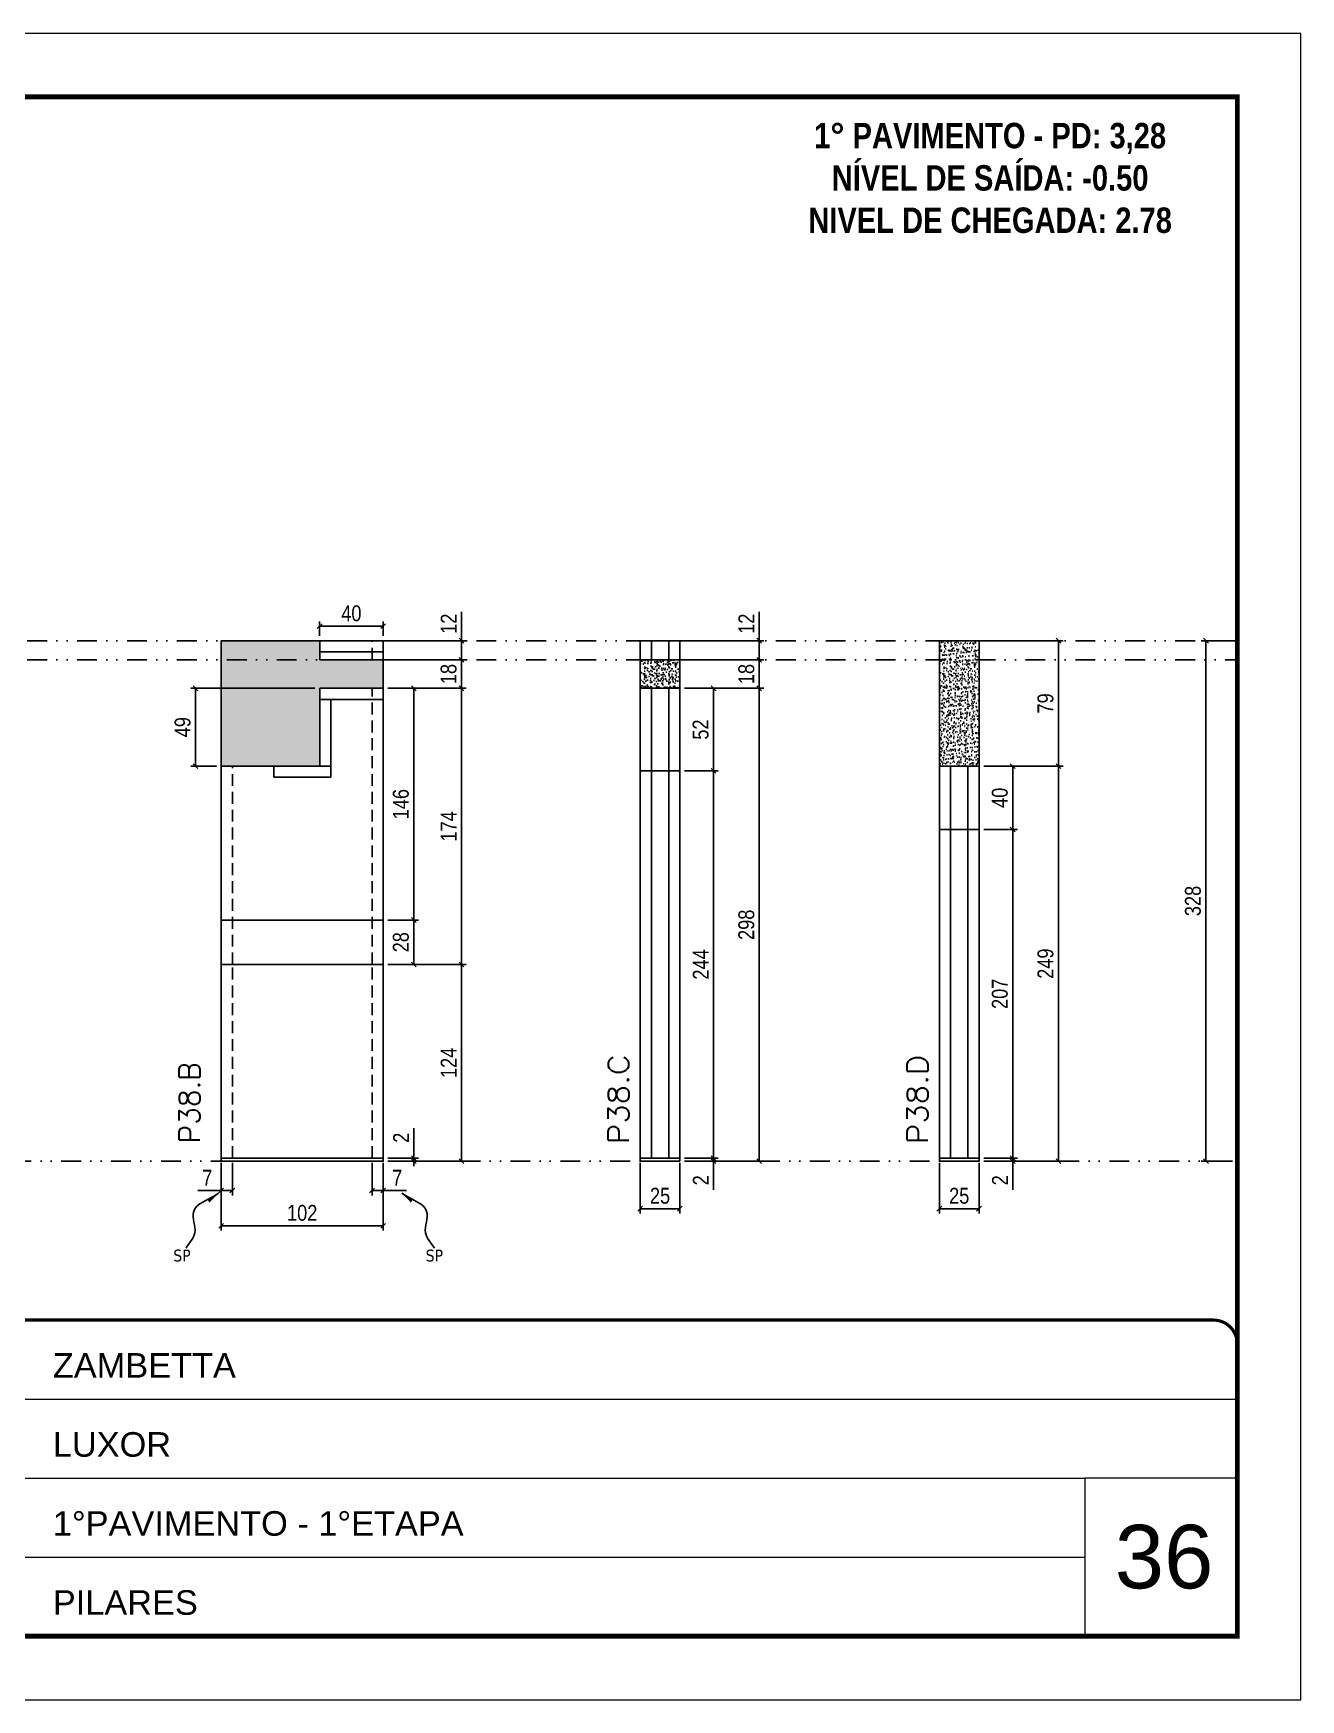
# Model space of a CAD drawing. Extents: x 14400 to 24104, y -21631 to 6985.
# Drawn here: x 19855 to 20653, y -3254 to -2204 of the extents above; entities that cross this region are included whole.
import ezdxf

# ---------------------------------------------------------------- set-up
doc = ezdxf.new("R2010")
doc.units = 0
for name, pattern in [('CONTINUO', [0]), ('DASHED', [0.75, 0.5, -0.25]), ('DIVIDE2', [0.625, 0.25, -0.125, 0, -0.125, 0, -0.125]), ('HIDDEN', [0.375, 0.25, -0.125])]:
    doc.linetypes.add(name, pattern=pattern)
for name, color, linetype, lineweight in [('CARIMBO', 255, 'Continuous', 9), ('Folhas', 255, 'Continuous', 9), ('SARRAFO DE PRESSAO', 251, 'DASHED', 9), ('Texto Seção', 7, 'Continuous', 15)]:
    doc.layers.add(name, color=color, linetype=linetype, lineweight=lineweight)
for name, color, linetype in [('COTA', 241, 'Continuous'), ('NOMENCLATURA', 7, 'Continuous'), ('Nível', 160, 'Continuous'), ('Painéis', 200, 'Continuous'), ('SARR_2.2x7', 40, 'Continuous'), ('texto', 7, 'Continuous')]:
    doc.layers.add(name, color=color, linetype=linetype)
doc.styles.add('ARIAL', font='arial.ttf')
doc.styles.add('COTA TECNICA', font='techl___.ttf', dxfattribs={"height": 10})
doc.styles.add('COTA TECNICA-50', font='techl___.ttf', dxfattribs={"height": 10})
doc.styles.add('REGUA-120', font='ROMANS.shx', dxfattribs={"height": 15})
doc.styles.add('ROMANC', font='techb___.ttf', dxfattribs={"height": 2.5})
doc.styles.get("Standard").update_dxf_attribs({"font": 'arial.ttf'})
doc.dimstyles.new('COTA PAINEL-50', dxfattribs={"dimtxt": 10, "dimasz": 3, "dimexe": 3, "dimexo": 3, "dimgap": 3, "dimtad": 1, "dimdec": 1, "dimzin": 12, "dimdsep": 46, "dimtxsty": 'COTA TECNICA-50', "dimblk1": 'OBLIQUE', "dimblk2": 'OBLIQUE', "dimsah": 1, "dimcen": 0.9, "dimclrd": 4, "dimclre": 4, "dimclrt": 240, "dimadec": 1, "dimazin": 3, "dimtfac": 1, "dimtdec": 1, "dimtmove": 0, "dimatfit": 3, "dimfxl": 1, "dimtolj": 1, "dimtzin": 12, "dimarcsym": 0})
doc.dimstyles.new('PAINEL', dxfattribs={"dimtxt": 10, "dimasz": 3, "dimexe": 3, "dimexo": 3, "dimgap": 3, "dimtad": 1, "dimdec": 1, "dimzin": 12, "dimdsep": 46, "dimtxsty": 'COTA TECNICA', "dimblk1": 'OBLIQUE', "dimblk2": 'OBLIQUE', "dimsah": 1, "dimcen": 0.9, "dimclrd": 4, "dimclre": 4, "dimclrt": 240, "dimadec": 1, "dimazin": 3, "dimtfac": 1, "dimtdec": 1, "dimtmove": 0, "dimatfit": 3, "dimfxl": 1, "dimtolj": 1, "dimtzin": 12, "dimarcsym": 0})
doc.dimstyles.get("Standard").update_dxf_attribs({"dimtxt": 0.18, "dimasz": 0.18, "dimexe": 0.18, "dimexo": 0.0625, "dimgap": 0.09, "dimtad": 0, "dimtih": 1, "dimtoh": 1, "dimdec": 4, "dimzin": 0, "dimdsep": 46, "dimtxsty": 'Standard', "dimcen": 0.09, "dimadec": 0, "dimazin": 0, "dimtfac": 1, "dimtdec": 4, "dimtofl": 0, "dimtmove": 0, "dimatfit": 3, "dimfxl": 1, "dimtolj": 1, "dimtzin": 0, "dimarcsym": 0})

# ---------------------------------------------------------------- blocks, each defined once
blk = doc.blocks.new('9999999999')
at = {"color": 30, "linetype": 'CONTINUO'}
for p, q in [((98564.6, 34379.6), (99584, 34379.6)), ((98564.6, 34329.8), (99488, 34329.8)), ((99584, 34329.8), (99488, 34329.8)), ((99488, 34329.8), (99488, 34230.2)), ((98564.6, 34280), (99488, 34280))]:
    blk.add_line(p, q, dxfattribs=at)
at = {"color": 30, "linetype": 'CONTINUO', "const_width": 2}
blk.add_lwpolyline([(99584, 34230.2), (99584, 34414.4, 0.414214), (99569, 34429.4), (98229, 34429.4, 0.414214), (98214, 34414.4), (98214, 34245.2, 0.414214), (98229, 34230.2), (99584, 34230.2)], format="xyb", dxfattribs=at)
at = {"layer": 'Folhas'}
blk.add_lwpolyline([(98139, 34190.2), (99624, 34190.2), (99624, 35240.2), (98139, 35240.2)], close=True, dxfattribs=at)
at = {"layer": 'Folhas', "color": 30, "const_width": 3}
blk.add_lwpolyline([(98214, 34230.2), (99584, 34230.2), (99584, 35200.2), (98214, 35200.2)], close=True, dxfattribs=at)
at = {"color": 7, "linetype": 'Continuous', "ltscale": 5, "style": 'ARIAL'}
for s, height, p in [('ZAMBETTA', 15.48, (98837.7, 34393.1)), ('LUXOR', 15.48, (98837.7, 34343.3)), ('1°PAVIMENTO - 1°ETAPA', 15.483, (98837.7, 34293.5)), ('PILARES', 15.48, (98837.7, 34243.7))]:
    blk.add_text(s, height=height, dxfattribs=at).set_placement(p)
blk = doc.blocks.new('_Oblique')
at = {"color": 0, "linetype": 'ByBlock', "lineweight": -2}
blk.add_line((-0.5, -0.5), (0.5, 0.5), dxfattribs=at)
blk = doc.blocks.new('*D1913')
at = {"layer": 'COTA', "color": 4, "lineweight": -2, "transparency": 16777216}
for p, q in [((19973.3, -2915.6), (19973.3, -2958.3)), ((20075.3, -2915.6), (20075.3, -2958.3)), ((20075.3, -2955.3), (19973.3, -2955.3))]:
    blk.add_line(p, q, dxfattribs=at)
at = {"layer": 'Defpoints', "color": 0, "transparency": 16777216}
for p in [(19973.3, -2912.6), (20075.3, -2912.6), (19973.3, -2955.3)]:
    blk.add_point(p, dxfattribs=at)
at = {"layer": 'COTA', "color": 4, "lineweight": -2, "transparency": 16777216, "xscale": 3, "yscale": 3, "zscale": 3, "rotation": 180}
blk.add_blockref('_Oblique', (19973.3, -2955.3), dxfattribs=at)
at = {"layer": 'COTA', "color": 4, "lineweight": -2, "transparency": 16777216, "xscale": 3, "yscale": 3, "zscale": 3}
blk.add_blockref('_Oblique', (20075.3, -2955.3), dxfattribs=at)
at = {"layer": 'COTA', "color": 240, "transparency": 16777216, "insert": (20024.3, -2947.2), "char_height": 10, "attachment_point": 5, "style": 'COTA TECNICA'}
blk.add_mtext('\\A1;102', dxfattribs=at)
blk = doc.blocks.new('*D1914')
at = {"layer": 'COTA', "color": 4, "lineweight": -2, "transparency": 16777216}
for p, q in [((20068.3, -2915.6), (20068.3, -2936.1)), ((20075.3, -2917.6), (20075.3, -2936.1)), ((20068.3, -2933.1), (20075.3, -2933.1)), ((20075.3, -2933.1), (20090.1, -2933.1))]:
    blk.add_line(p, q, dxfattribs=at)
at = {"layer": 'Defpoints', "color": 0, "transparency": 16777216}
for p in [(20068.3, -2912.6), (20075.3, -2914.6), (20075.3, -2933.1)]:
    blk.add_point(p, dxfattribs=at)
at = {"layer": 'COTA', "color": 4, "lineweight": -2, "transparency": 16777216, "xscale": 3, "yscale": 3, "zscale": 3, "rotation": 180}
blk.add_blockref('_Oblique', (20068.3, -2933.1), dxfattribs=at)
at = {"layer": 'COTA', "color": 4, "lineweight": -2, "transparency": 16777216, "xscale": 3, "yscale": 3, "zscale": 3}
blk.add_blockref('_Oblique', (20075.3, -2933.1), dxfattribs=at)
at = {"layer": 'COTA', "color": 240, "transparency": 16777216, "insert": (20084.2, -2925), "char_height": 10, "attachment_point": 5, "style": 'COTA TECNICA-50'}
blk.add_mtext('\\A1;7', dxfattribs=at)
blk = doc.blocks.new('*D1915')
at = {"layer": 'COTA', "color": 4, "lineweight": -2, "transparency": 16777216}
for p, q in [((19973.3, -2917.6), (19973.3, -2936.1)), ((19980.3, -2915.6), (19980.3, -2936.1)), ((19973.3, -2933.1), (19958.6, -2933.1)), ((19980.3, -2933.1), (19973.3, -2933.1))]:
    blk.add_line(p, q, dxfattribs=at)
at = {"layer": 'Defpoints', "color": 0, "transparency": 16777216}
for p in [(19973.3, -2914.6), (19980.3, -2912.6), (19973.3, -2933.1)]:
    blk.add_point(p, dxfattribs=at)
at = {"layer": 'COTA', "color": 4, "lineweight": -2, "transparency": 16777216, "xscale": 3, "yscale": 3, "zscale": 3, "rotation": 180}
blk.add_blockref('_Oblique', (19973.3, -2933.1), dxfattribs=at)
at = {"layer": 'COTA', "color": 4, "lineweight": -2, "transparency": 16777216, "xscale": 3, "yscale": 3, "zscale": 3}
blk.add_blockref('_Oblique', (19980.3, -2933.1), dxfattribs=at)
at = {"layer": 'COTA', "color": 240, "transparency": 16777216, "insert": (19964.5, -2925), "char_height": 10, "attachment_point": 5, "style": 'COTA TECNICA-50'}
blk.add_mtext('\\A1;7', dxfattribs=at)
blk = doc.blocks.new('*D1921')
at = {"layer": 'COTA', "color": 4, "linetype": 'ByBlock', "lineweight": -2, "transparency": 16777216}
for p, q in [((20078.3, -2790.6), (20127.7, -2790.6)), ((20124.7, -2914.6), (20124.7, -2790.6)), ((20078.3, -2914.6), (20127.7, -2914.6))]:
    blk.add_line(p, q, dxfattribs=at)
at = {"layer": 'Defpoints', "color": 0, "linetype": 'ByBlock', "transparency": 16777216}
for p in [(20075.3, -2790.6), (20124.7, -2790.6), (20075.3, -2914.6)]:
    blk.add_point(p, dxfattribs=at)
at = {"layer": 'COTA', "color": 4, "linetype": 'ByBlock', "lineweight": -2, "transparency": 16777216, "xscale": 3, "yscale": 3, "zscale": 3}
for p, rotation in [((20124.7, -2790.6), 90), ((20124.7, -2914.6), 270)]:
    blk.add_blockref('_Oblique', p, dxfattribs=dict(at, rotation=rotation))
at = {"layer": 'COTA', "color": 240, "linetype": 'ByBlock', "transparency": 16777216, "insert": (20116.6, -2852.6), "char_height": 10, "attachment_point": 5, "rotation": 90, "style": 'COTA TECNICA'}
blk.add_mtext('\\A1;124', dxfattribs=at)
blk = doc.blocks.new('*D1916')
at = {"layer": 'COTA', "color": 4, "lineweight": -2, "transparency": 16777216}
for p, q in [((20094.6, -2912.6), (20094.6, -2893.8)), ((20078.3, -2912.6), (20097.6, -2912.6)), ((20078.3, -2914.6), (20097.6, -2914.6)), ((20094.6, -2914.6), (20094.6, -2912.6)), ((20094.6, -2914.6), (20094.6, -2917.6))]:
    blk.add_line(p, q, dxfattribs=at)
at = {"layer": 'Defpoints', "color": 0, "transparency": 16777216}
for p in [(20075.3, -2912.6), (20075.3, -2914.6), (20094.6, -2914.6)]:
    blk.add_point(p, dxfattribs=at)
at = {"layer": 'COTA', "color": 4, "lineweight": -2, "transparency": 16777216, "xscale": 3, "yscale": 3, "zscale": 3}
for p, rotation in [((20094.6, -2912.6), 270), ((20094.6, -2914.6), 90)]:
    blk.add_blockref('_Oblique', p, dxfattribs=dict(at, rotation=rotation))
at = {"layer": 'COTA', "color": 240, "transparency": 16777216, "insert": (20086.6, -2899.8), "char_height": 10, "attachment_point": 5, "rotation": 90, "style": 'COTA TECNICA-50'}
blk.add_mtext('\\A1;2', dxfattribs=at)
blk = doc.blocks.new('*D1918')
at = {"layer": 'COTA', "color": 4, "linetype": 'ByBlock', "lineweight": -2, "transparency": 16777216}
for p, q in [((20078.3, -2790.6), (20127.7, -2790.6)), ((20124.7, -2914.6), (20124.7, -2790.6)), ((20078.3, -2914.6), (20127.7, -2914.6))]:
    blk.add_line(p, q, dxfattribs=at)
at = {"layer": 'Defpoints', "color": 0, "linetype": 'ByBlock', "transparency": 16777216}
for p in [(20075.3, -2790.6), (20124.7, -2790.6), (20075.3, -2914.6)]:
    blk.add_point(p, dxfattribs=at)
at = {"layer": 'COTA', "color": 4, "linetype": 'ByBlock', "lineweight": -2, "transparency": 16777216, "xscale": 3, "yscale": 3, "zscale": 3}
for p, rotation in [((20124.7, -2790.6), 90), ((20124.7, -2914.6), 270)]:
    blk.add_blockref('_Oblique', p, dxfattribs=dict(at, rotation=rotation))
at = {"layer": 'COTA', "color": 240, "linetype": 'ByBlock', "transparency": 16777216, "insert": (20116.6, -2852.6), "char_height": 10, "attachment_point": 5, "rotation": 90, "style": 'COTA TECNICA'}
blk.add_mtext('\\A1;124', dxfattribs=at)
blk = doc.blocks.new('*D1925')
at = {"layer": 'COTA', "color": 4, "lineweight": -2, "transparency": 16777216}
for p, q in [((20035.3, -2583.6), (20035.3, -2574.5)), ((20035.3, -2577.5), (20075.3, -2577.5)), ((20075.3, -2583.6), (20075.3, -2574.5))]:
    blk.add_line(p, q, dxfattribs=at)
at = {"layer": 'Defpoints', "color": 0, "transparency": 16777216}
for p in [(20075.3, -2577.5), (20035.3, -2586.6), (20075.3, -2586.6)]:
    blk.add_point(p, dxfattribs=at)
at = {"layer": 'COTA', "color": 4, "lineweight": -2, "transparency": 16777216, "xscale": 3, "yscale": 3, "zscale": 3, "rotation": 180}
blk.add_blockref('_Oblique', (20035.3, -2577.5), dxfattribs=at)
at = {"layer": 'COTA', "color": 4, "lineweight": -2, "transparency": 16777216, "xscale": 3, "yscale": 3, "zscale": 3}
blk.add_blockref('_Oblique', (20075.3, -2577.5), dxfattribs=at)
at = {"layer": 'COTA', "color": 240, "transparency": 16777216, "insert": (20055.3, -2569.4), "char_height": 10, "attachment_point": 5, "style": 'COTA TECNICA'}
blk.add_mtext('\\A1;40', dxfattribs=at)
blk = doc.blocks.new('*D1924')
at = {"layer": 'COTA', "color": 4, "lineweight": -2, "transparency": 16777216}
for p, q in [((20078.3, -2762.6), (20097.6, -2762.6)), ((20094.6, -2790.6), (20094.6, -2762.6)), ((20078.3, -2790.6), (20097.6, -2790.6))]:
    blk.add_line(p, q, dxfattribs=at)
at = {"layer": 'Defpoints', "color": 0, "transparency": 16777216}
for p in [(20075.3, -2762.6), (20094.6, -2762.6), (20075.3, -2790.6)]:
    blk.add_point(p, dxfattribs=at)
at = {"layer": 'COTA', "color": 4, "lineweight": -2, "transparency": 16777216, "xscale": 3, "yscale": 3, "zscale": 3}
for p, rotation in [((20094.6, -2762.6), 90), ((20094.6, -2790.6), 270)]:
    blk.add_blockref('_Oblique', p, dxfattribs=dict(at, rotation=rotation))
at = {"layer": 'COTA', "color": 240, "transparency": 16777216, "insert": (20086.5, -2776.6), "char_height": 10, "attachment_point": 5, "rotation": 90, "style": 'COTA TECNICA'}
blk.add_mtext('\\A1;28', dxfattribs=at)
blk = doc.blocks.new('*D1926')
at = {"layer": 'COTA', "color": 4, "lineweight": -2, "transparency": 16777216}
for p, q in [((20610.5, -2586.6), (20590.8, -2586.6)), ((20593.8, -2914.6), (20593.8, -2586.6)), ((20610.5, -2914.6), (20590.8, -2914.6))]:
    blk.add_line(p, q, dxfattribs=at)
at = {"layer": 'Defpoints', "color": 0, "transparency": 16777216}
for p in [(20593.8, -2586.6), (20613.5, -2586.6), (20613.5, -2914.6)]:
    blk.add_point(p, dxfattribs=at)
at = {"layer": 'COTA', "color": 4, "lineweight": -2, "transparency": 16777216, "xscale": 3, "yscale": 3, "zscale": 3}
for p, rotation in [((20593.8, -2586.6), 90), ((20593.8, -2914.6), 270)]:
    blk.add_blockref('_Oblique', p, dxfattribs=dict(at, rotation=rotation))
at = {"layer": 'COTA', "color": 240, "transparency": 16777216, "insert": (20585.6, -2750.6), "char_height": 10, "attachment_point": 5, "rotation": 90, "style": 'COTA TECNICA'}
blk.add_mtext('\\A1;328', dxfattribs=at)
blk = doc.blocks.new('*D1933')
at = {"layer": 'COTA', "color": 4, "lineweight": -2, "transparency": 16777216}
for p, q in [((20078.3, -2616.6), (20127.7, -2616.6)), ((20124.7, -2790.6), (20124.7, -2616.6)), ((20078.3, -2790.6), (20127.7, -2790.6))]:
    blk.add_line(p, q, dxfattribs=at)
at = {"layer": 'Defpoints', "color": 0, "transparency": 16777216}
for p in [(20075.3, -2616.6), (20124.7, -2616.6), (20075.3, -2790.6)]:
    blk.add_point(p, dxfattribs=at)
at = {"layer": 'COTA', "color": 4, "lineweight": -2, "transparency": 16777216, "xscale": 3, "yscale": 3, "zscale": 3}
for p, rotation in [((20124.7, -2616.6), 90), ((20124.7, -2790.6), 270)]:
    blk.add_blockref('_Oblique', p, dxfattribs=dict(at, rotation=rotation))
at = {"layer": 'COTA', "color": 240, "transparency": 16777216, "insert": (20116.6, -2703.6), "char_height": 10, "attachment_point": 5, "rotation": 90, "style": 'COTA TECNICA'}
blk.add_mtext('\\A1;174', dxfattribs=at)
blk = doc.blocks.new('*D1934')
at = {"layer": 'COTA', "color": 4, "lineweight": -2, "transparency": 16777216}
for p, q in [((20078.3, -2616.6), (20097.6, -2616.6)), ((20094.6, -2762.6), (20094.6, -2616.6)), ((20078.3, -2762.6), (20097.6, -2762.6))]:
    blk.add_line(p, q, dxfattribs=at)
at = {"layer": 'Defpoints', "color": 0, "transparency": 16777216}
for p in [(20075.3, -2616.6), (20094.6, -2616.6), (20075.3, -2762.6)]:
    blk.add_point(p, dxfattribs=at)
at = {"layer": 'COTA', "color": 4, "lineweight": -2, "transparency": 16777216, "xscale": 3, "yscale": 3, "zscale": 3}
for p, rotation in [((20094.6, -2616.6), 90), ((20094.6, -2762.6), 270)]:
    blk.add_blockref('_Oblique', p, dxfattribs=dict(at, rotation=rotation))
at = {"layer": 'COTA', "color": 240, "transparency": 16777216, "insert": (20086.5, -2689.6), "char_height": 10, "attachment_point": 5, "rotation": 90, "style": 'COTA TECNICA'}
blk.add_mtext('\\A1;146', dxfattribs=at)
blk = doc.blocks.new('*D1935')
at = {"layer": 'COTA', "color": 4, "lineweight": -2, "transparency": 16777216}
for p, q in [((20078.3, -2598.6), (20127.7, -2598.6)), ((20124.7, -2616.6), (20124.7, -2598.6)), ((20078.3, -2616.6), (20127.7, -2616.6))]:
    blk.add_line(p, q, dxfattribs=at)
at = {"layer": 'Defpoints', "color": 0, "transparency": 16777216}
for p in [(20075.3, -2598.6), (20124.7, -2598.6), (20075.3, -2616.6)]:
    blk.add_point(p, dxfattribs=at)
at = {"layer": 'COTA', "color": 4, "lineweight": -2, "transparency": 16777216, "xscale": 3, "yscale": 3, "zscale": 3}
for p, rotation in [((20124.7, -2598.6), 90), ((20124.7, -2616.6), 270)]:
    blk.add_blockref('_Oblique', p, dxfattribs=dict(at, rotation=rotation))
at = {"layer": 'COTA', "color": 240, "transparency": 16777216, "insert": (20116.6, -2607.6), "char_height": 10, "attachment_point": 5, "rotation": 90, "style": 'COTA TECNICA'}
blk.add_mtext('\\A1;18', dxfattribs=at)
blk = doc.blocks.new('*D1936')
at = {"layer": 'COTA', "color": 4, "lineweight": -2, "transparency": 16777216}
for p, q in [((20124.7, -2586.6), (20124.7, -2568.3)), ((20078.3, -2586.6), (20127.7, -2586.6)), ((20124.7, -2598.6), (20124.7, -2586.6)), ((20078.3, -2598.6), (20127.7, -2598.6))]:
    blk.add_line(p, q, dxfattribs=at)
at = {"layer": 'Defpoints', "color": 0, "transparency": 16777216}
for p in [(20075.3, -2586.6), (20124.7, -2586.6), (20075.3, -2598.6)]:
    blk.add_point(p, dxfattribs=at)
at = {"layer": 'COTA', "color": 4, "lineweight": -2, "transparency": 16777216, "xscale": 3, "yscale": 3, "zscale": 3}
for p, rotation in [((20124.7, -2586.6), 90), ((20124.7, -2598.6), 270)]:
    blk.add_blockref('_Oblique', p, dxfattribs=dict(at, rotation=rotation))
at = {"layer": 'COTA', "color": 240, "transparency": 16777216, "insert": (20116.6, -2575.9), "char_height": 10, "attachment_point": 5, "rotation": 90, "style": 'COTA TECNICA'}
blk.add_mtext('\\A1;12', dxfattribs=at)
blk = doc.blocks.new('*D1939')
at = {"layer": 'COTA', "color": 4, "lineweight": -2, "transparency": 16777216}
for p, q in [((20237.3, -2915.6), (20237.3, -2947.5)), ((20262.3, -2915.6), (20262.3, -2947.5)), ((20237.3, -2944.5), (20262.3, -2944.5))]:
    blk.add_line(p, q, dxfattribs=at)
at = {"layer": 'Defpoints', "color": 0, "transparency": 16777216}
for p in [(20237.3, -2912.6), (20262.3, -2912.6), (20262.3, -2944.5)]:
    blk.add_point(p, dxfattribs=at)
at = {"layer": 'COTA', "color": 4, "lineweight": -2, "transparency": 16777216, "xscale": 3, "yscale": 3, "zscale": 3, "rotation": 180}
blk.add_blockref('_Oblique', (20237.3, -2944.5), dxfattribs=at)
at = {"layer": 'COTA', "color": 4, "lineweight": -2, "transparency": 16777216, "xscale": 3, "yscale": 3, "zscale": 3}
blk.add_blockref('_Oblique', (20262.3, -2944.5), dxfattribs=at)
at = {"layer": 'COTA', "color": 240, "transparency": 16777216, "insert": (20249.8, -2936.4), "char_height": 10, "attachment_point": 5, "style": 'COTA TECNICA'}
blk.add_mtext('\\A1;25', dxfattribs=at)
blk = doc.blocks.new('*D1940')
at = {"layer": 'COTA', "color": 4, "lineweight": -2, "transparency": 16777216}
for p, q in [((20265.3, -2912.6), (20286.5, -2912.6)), ((20265.3, -2914.6), (20286.5, -2914.6)), ((20283.5, -2912.6), (20283.5, -2909.6)), ((20283.5, -2912.6), (20283.5, -2914.6)), ((20283.5, -2914.6), (20283.5, -2932.7))]:
    blk.add_line(p, q, dxfattribs=at)
at = {"layer": 'Defpoints', "color": 0, "transparency": 16777216}
for p in [(20262.3, -2912.6), (20262.3, -2914.6), (20283.5, -2912.6)]:
    blk.add_point(p, dxfattribs=at)
at = {"layer": 'COTA', "color": 4, "lineweight": -2, "transparency": 16777216, "xscale": 3, "yscale": 3, "zscale": 3}
for p, rotation in [((20283.5, -2912.6), 270), ((20283.5, -2914.6), 90)]:
    blk.add_blockref('_Oblique', p, dxfattribs=dict(at, rotation=rotation))
at = {"layer": 'COTA', "color": 240, "transparency": 16777216, "insert": (20275.5, -2926.6), "char_height": 10, "attachment_point": 5, "rotation": 90, "style": 'COTA TECNICA-50'}
blk.add_mtext('\\A1;2', dxfattribs=at)
blk = doc.blocks.new('*D1941')
at = {"layer": 'COTA', "color": 4, "lineweight": -2, "transparency": 16777216}
for p, q in [((20265.3, -2616.6), (20315.3, -2616.6)), ((20312.3, -2914.6), (20312.3, -2616.6)), ((20265.3, -2914.6), (20315.3, -2914.6))]:
    blk.add_line(p, q, dxfattribs=at)
at = {"layer": 'Defpoints', "color": 0, "transparency": 16777216}
for p in [(20262.3, -2616.6), (20312.3, -2616.6), (20262.3, -2914.6)]:
    blk.add_point(p, dxfattribs=at)
at = {"layer": 'COTA', "color": 4, "lineweight": -2, "transparency": 16777216, "xscale": 3, "yscale": 3, "zscale": 3}
for p, rotation in [((20312.3, -2616.6), 90), ((20312.3, -2914.6), 270)]:
    blk.add_blockref('_Oblique', p, dxfattribs=dict(at, rotation=rotation))
at = {"layer": 'COTA', "color": 240, "transparency": 16777216, "insert": (20304.2, -2765.6), "char_height": 10, "attachment_point": 5, "rotation": 90, "style": 'COTA TECNICA-50'}
blk.add_mtext('\\A1;298', dxfattribs=at)
blk = doc.blocks.new('*D1942')
at = {"layer": 'COTA', "color": 4, "lineweight": -2, "transparency": 16777216}
for p, q in [((20265.3, -2598.6), (20315.3, -2598.6)), ((20312.3, -2616.6), (20312.3, -2598.6)), ((20265.3, -2616.6), (20315.3, -2616.6))]:
    blk.add_line(p, q, dxfattribs=at)
at = {"layer": 'Defpoints', "color": 0, "transparency": 16777216}
for p in [(20262.3, -2598.6), (20312.3, -2598.6), (20262.3, -2616.6)]:
    blk.add_point(p, dxfattribs=at)
at = {"layer": 'COTA', "color": 4, "lineweight": -2, "transparency": 16777216, "xscale": 3, "yscale": 3, "zscale": 3}
for p, rotation in [((20312.3, -2598.6), 90), ((20312.3, -2616.6), 270)]:
    blk.add_blockref('_Oblique', p, dxfattribs=dict(at, rotation=rotation))
at = {"layer": 'COTA', "color": 240, "transparency": 16777216, "insert": (20304.2, -2607.6), "char_height": 10, "attachment_point": 5, "rotation": 90, "style": 'COTA TECNICA'}
blk.add_mtext('\\A1;18', dxfattribs=at)
blk = doc.blocks.new('*D1943')
at = {"layer": 'COTA', "color": 4, "lineweight": -2, "transparency": 16777216}
for p, q in [((20265.3, -2668.6), (20286.5, -2668.6)), ((20283.5, -2912.6), (20283.5, -2668.6)), ((20265.3, -2912.6), (20286.5, -2912.6))]:
    blk.add_line(p, q, dxfattribs=at)
at = {"layer": 'Defpoints', "color": 0, "transparency": 16777216}
for p in [(20262.3, -2668.6), (20283.5, -2668.6), (20262.3, -2912.6)]:
    blk.add_point(p, dxfattribs=at)
at = {"layer": 'COTA', "color": 4, "lineweight": -2, "transparency": 16777216, "xscale": 3, "yscale": 3, "zscale": 3}
for p, rotation in [((20283.5, -2668.6), 90), ((20283.5, -2912.6), 270)]:
    blk.add_blockref('_Oblique', p, dxfattribs=dict(at, rotation=rotation))
at = {"layer": 'COTA', "color": 240, "transparency": 16777216, "insert": (20275.4, -2790.6), "char_height": 10, "attachment_point": 5, "rotation": 90, "style": 'COTA TECNICA'}
blk.add_mtext('\\A1;244', dxfattribs=at)
blk = doc.blocks.new('*D1944')
at = {"layer": 'COTA', "color": 4, "lineweight": -2, "transparency": 16777216}
for p, q in [((20312.3, -2586.6), (20312.3, -2568.3)), ((20265.3, -2586.6), (20315.3, -2586.6)), ((20312.3, -2598.6), (20312.3, -2586.6)), ((20265.3, -2598.6), (20315.3, -2598.6))]:
    blk.add_line(p, q, dxfattribs=at)
at = {"layer": 'Defpoints', "color": 0, "transparency": 16777216}
for p in [(20262.3, -2586.6), (20312.3, -2586.6), (20262.3, -2598.6)]:
    blk.add_point(p, dxfattribs=at)
at = {"layer": 'COTA', "color": 4, "lineweight": -2, "transparency": 16777216, "xscale": 3, "yscale": 3, "zscale": 3}
for p, rotation in [((20312.3, -2586.6), 90), ((20312.3, -2598.6), 270)]:
    blk.add_blockref('_Oblique', p, dxfattribs=dict(at, rotation=rotation))
at = {"layer": 'COTA', "color": 240, "transparency": 16777216, "insert": (20304.2, -2575.9), "char_height": 10, "attachment_point": 5, "rotation": 90, "style": 'COTA TECNICA'}
blk.add_mtext('\\A1;12', dxfattribs=at)
blk = doc.blocks.new('*D1945')
at = {"layer": 'COTA', "color": 4, "lineweight": -2, "transparency": 16777216}
for p, q in [((20265.3, -2616.6), (20286.5, -2616.6)), ((20283.5, -2668.6), (20283.5, -2616.6)), ((20265.3, -2668.6), (20286.5, -2668.6))]:
    blk.add_line(p, q, dxfattribs=at)
at = {"layer": 'Defpoints', "color": 0, "transparency": 16777216}
for p in [(20262.3, -2616.6), (20283.5, -2616.6), (20262.3, -2668.6)]:
    blk.add_point(p, dxfattribs=at)
at = {"layer": 'COTA', "color": 4, "lineweight": -2, "transparency": 16777216, "xscale": 3, "yscale": 3, "zscale": 3}
for p, rotation in [((20283.5, -2616.6), 90), ((20283.5, -2668.6), 270)]:
    blk.add_blockref('_Oblique', p, dxfattribs=dict(at, rotation=rotation))
at = {"layer": 'COTA', "color": 240, "transparency": 16777216, "insert": (20275.4, -2642.6), "char_height": 10, "attachment_point": 5, "rotation": 90, "style": 'COTA TECNICA'}
blk.add_mtext('\\A1;52', dxfattribs=at)
blk = doc.blocks.new('*D1946')
at = {"layer": 'COTA', "color": 4, "lineweight": -2, "transparency": 16777216}
for p, q in [((20425.8, -2915.6), (20425.8, -2947.5)), ((20450.8, -2915.6), (20450.8, -2947.5)), ((20425.8, -2944.5), (20450.8, -2944.5))]:
    blk.add_line(p, q, dxfattribs=at)
at = {"layer": 'Defpoints', "color": 0, "transparency": 16777216}
for p in [(20425.8, -2912.6), (20450.8, -2912.6), (20450.8, -2944.5)]:
    blk.add_point(p, dxfattribs=at)
at = {"layer": 'COTA', "color": 4, "lineweight": -2, "transparency": 16777216, "xscale": 3, "yscale": 3, "zscale": 3, "rotation": 180}
blk.add_blockref('_Oblique', (20425.8, -2944.5), dxfattribs=at)
at = {"layer": 'COTA', "color": 4, "lineweight": -2, "transparency": 16777216, "xscale": 3, "yscale": 3, "zscale": 3}
blk.add_blockref('_Oblique', (20450.8, -2944.5), dxfattribs=at)
at = {"layer": 'COTA', "color": 240, "transparency": 16777216, "insert": (20438.3, -2936.4), "char_height": 10, "attachment_point": 5, "style": 'COTA TECNICA'}
blk.add_mtext('\\A1;25', dxfattribs=at)
blk = doc.blocks.new('*D1947')
at = {"layer": 'COTA', "color": 4, "lineweight": -2, "transparency": 16777216}
for p, q in [((20453.8, -2912.6), (20475, -2912.6)), ((20453.8, -2914.6), (20475, -2914.6)), ((20472, -2912.6), (20472, -2909.6)), ((20472, -2912.6), (20472, -2914.6)), ((20472, -2914.6), (20472, -2932.7))]:
    blk.add_line(p, q, dxfattribs=at)
at = {"layer": 'Defpoints', "color": 0, "transparency": 16777216}
for p in [(20450.8, -2912.6), (20450.8, -2914.6), (20472, -2912.6)]:
    blk.add_point(p, dxfattribs=at)
at = {"layer": 'COTA', "color": 4, "lineweight": -2, "transparency": 16777216, "xscale": 3, "yscale": 3, "zscale": 3}
for p, rotation in [((20472, -2912.6), 270), ((20472, -2914.6), 90)]:
    blk.add_blockref('_Oblique', p, dxfattribs=dict(at, rotation=rotation))
at = {"layer": 'COTA', "color": 240, "transparency": 16777216, "insert": (20464, -2926.6), "char_height": 10, "attachment_point": 5, "rotation": 90, "style": 'COTA TECNICA-50'}
blk.add_mtext('\\A1;2', dxfattribs=at)
blk = doc.blocks.new('*D1948')
at = {"layer": 'COTA', "color": 4, "lineweight": -2, "transparency": 16777216}
for p, q in [((20453.8, -2665.6), (20503.8, -2665.6)), ((20500.8, -2914.6), (20500.8, -2665.6)), ((20453.8, -2914.6), (20503.8, -2914.6))]:
    blk.add_line(p, q, dxfattribs=at)
at = {"layer": 'Defpoints', "color": 0, "transparency": 16777216}
for p in [(20450.8, -2665.6), (20500.8, -2665.6), (20450.8, -2914.6)]:
    blk.add_point(p, dxfattribs=at)
at = {"layer": 'COTA', "color": 4, "lineweight": -2, "transparency": 16777216, "xscale": 3, "yscale": 3, "zscale": 3}
for p, rotation in [((20500.8, -2665.6), 90), ((20500.8, -2914.6), 270)]:
    blk.add_blockref('_Oblique', p, dxfattribs=dict(at, rotation=rotation))
at = {"layer": 'COTA', "color": 240, "transparency": 16777216, "insert": (20492.7, -2790.1), "char_height": 10, "attachment_point": 5, "rotation": 90, "style": 'COTA TECNICA-50'}
blk.add_mtext('\\A1;249', dxfattribs=at)
blk = doc.blocks.new('*D1949')
at = {"layer": 'COTA', "color": 4, "lineweight": -2, "transparency": 16777216}
for p, q in [((20453.8, -2586.6), (20503.8, -2586.6)), ((20500.8, -2665.6), (20500.8, -2586.6)), ((20453.8, -2665.6), (20503.8, -2665.6))]:
    blk.add_line(p, q, dxfattribs=at)
at = {"layer": 'Defpoints', "color": 0, "transparency": 16777216}
for p in [(20450.8, -2586.6), (20500.8, -2586.6), (20450.8, -2665.6)]:
    blk.add_point(p, dxfattribs=at)
at = {"layer": 'COTA', "color": 4, "lineweight": -2, "transparency": 16777216, "xscale": 3, "yscale": 3, "zscale": 3}
for p, rotation in [((20500.8, -2586.6), 90), ((20500.8, -2665.6), 270)]:
    blk.add_blockref('_Oblique', p, dxfattribs=dict(at, rotation=rotation))
at = {"layer": 'COTA', "color": 240, "transparency": 16777216, "insert": (20492.7, -2626.1), "char_height": 10, "attachment_point": 5, "rotation": 90, "style": 'COTA TECNICA'}
blk.add_mtext('\\A1;79', dxfattribs=at)
blk = doc.blocks.new('*D1950')
at = {"layer": 'COTA', "color": 4, "lineweight": -2, "transparency": 16777216}
for p, q in [((20453.8, -2705.6), (20475, -2705.6)), ((20472, -2912.6), (20472, -2705.6)), ((20453.8, -2912.6), (20475, -2912.6))]:
    blk.add_line(p, q, dxfattribs=at)
at = {"layer": 'Defpoints', "color": 0, "transparency": 16777216}
for p in [(20450.8, -2705.6), (20472, -2705.6), (20450.8, -2912.6)]:
    blk.add_point(p, dxfattribs=at)
at = {"layer": 'COTA', "color": 4, "lineweight": -2, "transparency": 16777216, "xscale": 3, "yscale": 3, "zscale": 3}
for p, rotation in [((20472, -2705.6), 90), ((20472, -2912.6), 270)]:
    blk.add_blockref('_Oblique', p, dxfattribs=dict(at, rotation=rotation))
at = {"layer": 'COTA', "color": 240, "transparency": 16777216, "insert": (20463.9, -2809.1), "char_height": 10, "attachment_point": 5, "rotation": 90, "style": 'COTA TECNICA'}
blk.add_mtext('\\A1;207', dxfattribs=at)
blk = doc.blocks.new('*D1951')
at = {"layer": 'COTA', "color": 4, "lineweight": -2, "transparency": 16777216}
for p, q in [((20453.8, -2665.6), (20475, -2665.6)), ((20472, -2705.6), (20472, -2665.6)), ((20453.8, -2705.6), (20475, -2705.6))]:
    blk.add_line(p, q, dxfattribs=at)
at = {"layer": 'Defpoints', "color": 0, "transparency": 16777216}
for p in [(20450.8, -2665.6), (20472, -2665.6), (20450.8, -2705.6)]:
    blk.add_point(p, dxfattribs=at)
at = {"layer": 'COTA', "color": 4, "lineweight": -2, "transparency": 16777216, "xscale": 3, "yscale": 3, "zscale": 3}
for p, rotation in [((20472, -2665.6), 90), ((20472, -2705.6), 270)]:
    blk.add_blockref('_Oblique', p, dxfattribs=dict(at, rotation=rotation))
at = {"layer": 'COTA', "color": 240, "transparency": 16777216, "insert": (20463.9, -2685.6), "char_height": 10, "attachment_point": 5, "rotation": 90, "style": 'COTA TECNICA'}
blk.add_mtext('\\A1;40', dxfattribs=at)
blk = doc.blocks.new('*D2584')
at = {"layer": 'COTA', "color": 4, "lineweight": -2, "transparency": 16777216}
for p, q in [((20032.3, -2616.6), (19954.1, -2616.6)), ((19957.1, -2665.6), (19957.1, -2616.6)), ((19970.3, -2665.6), (19954.1, -2665.6))]:
    blk.add_line(p, q, dxfattribs=at)
at = {"layer": 'Defpoints', "color": 0, "transparency": 16777216}
for p in [(19957.1, -2616.6), (20035.3, -2616.6), (19973.3, -2665.6)]:
    blk.add_point(p, dxfattribs=at)
at = {"layer": 'COTA', "color": 4, "lineweight": -2, "transparency": 16777216, "xscale": 3, "yscale": 3, "zscale": 3}
for p, rotation in [((19957.1, -2616.6), 90), ((19957.1, -2665.6), 270)]:
    blk.add_blockref('_Oblique', p, dxfattribs=dict(at, rotation=rotation))
at = {"layer": 'COTA', "color": 240, "transparency": 16777216, "insert": (19949, -2641.1), "char_height": 10, "attachment_point": 5, "rotation": 90, "style": 'COTA TECNICA'}
blk.add_mtext('\\A1;49', dxfattribs=at)

msp = doc.modelspace()

# ---------------------------------------------------------------- hatches: boundary and pattern name
at = {"layer": 'COTA'}
h = msp.add_hatch(dxfattribs=at)
h.set_pattern_fill('AR-CONC', color=256, scale=0.03)
h.paths.add_polyline_path([(20035.34, -2616.59), (20075.34, -2616.59), (20075.34, -2598.59), (20035.34, -2598.59), (19973.34, -2598.59), (19973.34, -2665.59), (20035.34, -2665.59)])
h.paths.add_polyline_path([(20035.34, -2586.59), (19973.34, -2586.59), (19973.34, -2598.59), (20035.34, -2598.59)])
h = msp.add_hatch(dxfattribs=at)
h.set_pattern_fill('AR-CONC', color=256, scale=0.03)
h.set_pattern_definition([(50, (1688.761, -6891.4506), (5.4655401, -0.4781726), [0.5715, -6.2865]), (355, (1688.761, -6891.4506), (-1.0573026, 5.7317054), [0.4572, -5.0292175]), (100.451445, (1689.2165, -6891.4905), (4.4082374, 5.2535326), [0.4857003, -5.3427073]), (46.1842, (1688.761, -6889.9266), (8.1323712, -1.2612698), [0.85725, -9.42975]), (96.635558, (1689.439, -6890.032), (7.122124, 7.4227837), [0.7285507, -8.0140682]), (351.18415, (1688.761, -6889.927), (7.122124, 7.4227837), [0.685799, -7.543792]), (21, (1689.523, -6890.3076), (4.5484317, -3.0679559), [0.5715, -6.2865]), (326, (1689.523, -6890.3076), (1.8540609, 5.525639), [0.4572, -5.0292]), (71.451445, (1689.902, -6890.5633), (6.4024926, 2.457683), [0.4857003, -5.3426981]), (37.5, (1688.761, -6891.4506), (0.0926581, 2.53665117), [0, -4.96824, 0, -5.1054, 0, -5.04825]), (7.5, (1688.761, -6891.4506), (2.00458988, 3.00541724), [0, -2.91084, 0, -4.85394, 0, -1.92405]), (327.5, (1687.0617, -6891.4506), (4.06771786, -0.17186232), [0, -1.905, 0, -5.9436, 0, -7.8867]), (317.5, (1686.2997, -6891.4506), (4.44387544, 0.7627947), [0, -2.4765, 0, -3.94716, 0, -5.6007])])
h.paths.add_polyline_path([(20450.81, -2586.59), (20425.81, -2586.59), (20425.81, -2665.59), (20450.81, -2665.59)])
h = msp.add_hatch(dxfattribs=at)
h.set_pattern_fill('AR-CONC', color=256, scale=0.03)
h.set_pattern_definition([(50, (1500.2606, -6891.4506), (5.4655401, -0.4781726), [0.5715, -6.2865]), (355, (1500.2606, -6891.4506), (-1.0573026, 5.7317054), [0.4572, -5.0292175]), (100.451445, (1500.716, -6891.4905), (4.4082374, 5.2535326), [0.4857003, -5.3427073]), (46.1842, (1500.2606, -6889.9266), (8.1323712, -1.2612698), [0.85725, -9.42975]), (96.635558, (1500.938, -6890.032), (7.122124, 7.4227837), [0.7285507, -8.0140682]), (351.18415, (1500.261, -6889.927), (7.122124, 7.4227837), [0.685799, -7.543792]), (21, (1501.0226, -6890.3076), (4.5484317, -3.0679559), [0.5715, -6.2865]), (326, (1501.0226, -6890.3076), (1.8540609, 5.525639), [0.4572, -5.0292]), (71.451445, (1501.4017, -6890.5633), (6.4024926, 2.457683), [0.4857003, -5.3426981]), (37.5, (1500.2606, -6891.4506), (0.0926581, 2.53665117), [0, -4.96824, 0, -5.1054, 0, -5.04825]), (7.5, (1500.2606, -6891.4506), (2.00458988, 3.00541724), [0, -2.91084, 0, -4.85394, 0, -1.92405]), (327.5, (1498.5614, -6891.4506), (4.06771786, -0.17186232), [0, -1.905, 0, -5.9436, 0, -7.8867]), (317.5, (1497.7994, -6891.4506), (4.44387544, 0.7627947), [0, -2.4765, 0, -3.94716, 0, -5.6007])])
h.paths.add_polyline_path([(20237.31, -2616.59), (20262.31, -2616.59), (20262.31, -2598.59), (20237.31, -2598.59)])

# ---------------------------------------------------------------- linework, layer by layer
for p, q in [((20035.34, -2586.59), (19973.34, -2586.59)), ((19973.34, -2665.59), (19973.34, -2586.59)), ((20075.34, -2616.59), (20075.34, -2598.59)), ((20006.34, -2672.59), (20006.34, -2665.59)), ((20035.34, -2665.59), (20042.34, -2665.59)), ((20042.34, -2665.59), (20042.34, -2672.59))]:
    msp.add_line(p, q, dxfattribs=at)
for points in [[(20425.81, -2665.59), (20450.81, -2665.59), (20450.81, -2586.59), (20425.81, -2586.59)], [(20237.31, -2616.59), (20262.31, -2616.59), (20262.31, -2598.59), (20237.31, -2598.59)]]:
    msp.add_lwpolyline(points, close=True, dxfattribs=at)
at = {"layer": 'Nível', "color": 4, "linetype": 'DIVIDE2', "ltscale": 50}
for p, q in [((19630.89, -2586.59), (20613.47, -2586.59)), ((19630.89, -2598.59), (20613.47, -2598.59)), ((19243.47, -2914.59), (20613.47, -2914.59))]:
    msp.add_line(p, q, dxfattribs=at)
at = {"layer": 'Painéis'}
for p, q in [((20035.34, -2586.59), (20075.34, -2586.59)), ((20035.34, -2586.59), (20035.34, -2598.59)), ((20075.34, -2586.59), (20075.34, -2598.59)), ((20035.34, -2598.59), (20075.34, -2598.59)), ((20035.34, -2616.59), (20035.34, -2665.59)), ((20035.34, -2616.59), (20075.34, -2616.59)), ((20075.34, -2616.59), (20075.34, -2912.59)), ((20237.31, -2616.59), (20237.31, -2912.59)), ((20237.31, -2616.59), (20262.31, -2616.59)), ((20262.31, -2616.59), (20262.31, -2912.59)), ((19973.34, -2912.59), (19973.34, -2665.59)), ((19973.34, -2665.59), (20035.34, -2665.59)), ((20425.81, -2665.59), (20425.81, -2912.59)), ((20425.81, -2665.59), (20450.81, -2665.59)), ((20450.81, -2665.59), (20450.81, -2912.59)), ((20237.31, -2668.59), (20262.31, -2668.59)), ((20425.81, -2705.59), (20450.81, -2705.59)), ((20075.34, -2762.59), (19973.34, -2762.59)), ((20075.34, -2790.59), (19973.34, -2790.59)), ((19973.34, -2912.59), (20075.34, -2912.59)), ((20237.31, -2912.59), (20262.31, -2912.59)), ((20237.31, -2914.59), (20237.31, -2912.59)), ((20262.31, -2914.59), (20237.31, -2914.59)), ((20262.31, -2912.59), (20262.31, -2914.59)), ((20425.81, -2912.59), (20450.81, -2912.59)), ((20425.81, -2914.59), (20425.81, -2912.59)), ((20450.81, -2914.59), (20425.81, -2914.59)), ((20450.81, -2912.59), (20450.81, -2914.59))]:
    msp.add_line(p, q, dxfattribs=at)
for points in [[(20237.31, -2598.59), (20262.31, -2598.59), (20262.31, -2586.59), (20237.31, -2586.59)], [(20075.34, -2912.59), (19973.34, -2912.59), (19973.34, -2914.59), (20075.34, -2914.59)]]:
    msp.add_lwpolyline(points, close=True, dxfattribs=at)
at = {"layer": 'SARR_2.2x7', "linetype": 'HIDDEN', "ltscale": 30}
for p, q in [((20068.34, -2598.59), (20068.34, -2586.59)), ((20068.34, -2790.59), (20068.34, -2616.59)), ((19980.34, -2790.59), (19980.34, -2665.59)), ((19980.34, -2912.59), (19980.34, -2790.59)), ((20068.34, -2912.59), (20068.34, -2790.59))]:
    msp.add_line(p, q, dxfattribs=at)
at = {"layer": 'SARR_2.2x7'}
for p, q in [((20244.31, -2598.59), (20244.31, -2586.59)), ((20255.31, -2598.59), (20255.31, -2586.59)), ((20035.34, -2593.59), (20075.34, -2593.59)), ((20035.34, -2623.59), (20075.34, -2623.59)), ((20042.34, -2623.59), (20042.34, -2665.59)), ((20244.31, -2616.59), (20244.31, -2912.59)), ((20255.31, -2616.59), (20255.31, -2912.59)), ((20432.81, -2665.59), (20432.81, -2912.59)), ((20443.81, -2665.59), (20443.81, -2912.59)), ((20006.34, -2672.59), (20042.34, -2672.59))]:
    msp.add_line(p, q, dxfattribs=at)

# ---------------------------------------------------------------- block references
at = {"layer": 'SARRAFO DE PRESSAO', "color": 6, "linetype": 'ByBlock'}
msp.add_blockref('9999999999', (-78970.51, -37444.08), dxfattribs=at)

# ---------------------------------------------------------------- texts
at = {"layer": 'CARIMBO', "style": 'ARIAL'}
msp.add_text('36', height=40, dxfattribs=at).set_placement((20536.33, -3183.73))
at = {"layer": 'NOMENCLATURA', "color": 2, "insert": (20457.79, -2260.29), "char_height": 16, "attachment_point": 2, "style": 'ROMANC'}
msp.add_mtext_dynamic_manual_height_columns('1° PAVIMENTO - PD: 3,28\\PNÍVEL DE SAÍDA: -0.50\\PNIVEL DE CHEGADA: 2.78', width=432.3511, gutter_width=1, heights=[0], dxfattribs=at)
at = {"layer": 'texto', "color": 0, "char_height": 7.5, "attachment_point": 5}
for insert in [(19948.56, -2974.08), (20107.59, -2974.08)]:
    msp.add_mtext('{\\fTahoma|b0|i0|c0|p34;\\C4;SP}', dxfattribs=dict(at, insert=insert))
at = {"layer": 'Texto Seção', "style": 'REGUA-120', "width": 1.1}
for s, p in [('P38.C', (20230.06, -2903.83)), ('P38.D', (20418.57, -2903.83))]:
    msp.add_text(s, height=13, rotation=90, dxfattribs=at).set_placement(p)
at = {"layer": 'Texto Seção', "insert": (19959.87, -2903.34), "char_height": 13, "width": 285.3299, "attachment_point": 7, "rotation": 90, "style": 'REGUA-120'}
msp.add_mtext('P38.B', dxfattribs=at)

# ---------------------------------------------------------------- dimensions: what is measured, and where the dimension line sits
at = {"layer": 'COTA'}
for base, p1, p2, angle, dimstyle, picture, middle in [((20075.34, -2577.51), (20035.34, -2586.59), (20075.34, -2586.59), 180, 'PAINEL', '*D1925', (20055.34, -2569.41)), ((20124.7, -2586.59), (20075.34, -2598.59), (20075.34, -2586.59), 90, 'PAINEL', '*D1936', (20116.65, -2575.93)), ((20312.3, -2586.59), (20262.31, -2598.59), (20262.31, -2586.59), 90, 'PAINEL', '*D1944', (20304.25, -2575.93)), ((20500.8, -2586.59), (20450.81, -2665.59), (20450.81, -2586.59), 90, 'PAINEL', '*D1949', (20492.7, -2626.09)), ((20593.81, -2586.59), (20613.47, -2914.59), (20613.47, -2586.59), 90, 'PAINEL', '*D1926', (20585.57, -2750.59)), ((20124.7, -2598.59), (20075.34, -2616.59), (20075.34, -2598.59), 90, 'PAINEL', '*D1935', (20116.61, -2607.59)), ((20312.3, -2598.59), (20262.31, -2616.59), (20262.31, -2598.59), 90, 'PAINEL', '*D1942', (20304.21, -2607.59)), ((19957.11, -2616.59), (19973.34, -2665.59), (20035.34, -2616.59), 90, 'PAINEL', '*D2584', (19949, -2641.09)), ((20124.7, -2616.59), (20075.34, -2790.59), (20075.34, -2616.59), 90, 'PAINEL', '*D1933', (20116.63, -2703.59)), ((20094.6, -2616.59), (20075.34, -2762.59), (20075.34, -2616.59), 90, 'PAINEL', '*D1934', (20086.49, -2689.59)), ((20312.3, -2616.59), (20262.31, -2914.59), (20262.31, -2616.59), 90, 'COTA PAINEL-50', '*D1941', (20304.2, -2765.59)), ((20283.51, -2616.59), (20262.31, -2668.59), (20262.31, -2616.59), 90, 'PAINEL', '*D1945', (20275.4, -2642.59)), ((20500.8, -2665.59), (20450.81, -2914.59), (20450.81, -2665.59), 90, 'COTA PAINEL-50', '*D1948', (20492.7, -2790.09)), ((20472.01, -2665.59), (20450.81, -2705.59), (20450.81, -2665.59), 90, 'PAINEL', '*D1951', (20463.91, -2685.59)), ((20283.51, -2668.59), (20262.31, -2912.59), (20262.31, -2668.59), 90, 'PAINEL', '*D1943', (20275.43, -2790.59)), ((20472.01, -2705.59), (20450.81, -2912.59), (20450.81, -2705.59), 90, 'PAINEL', '*D1950', (20463.91, -2809.09)), ((20094.6, -2762.59), (20075.34, -2790.59), (20075.34, -2762.59), 90, 'PAINEL', '*D1924', (20086.5, -2776.59)), ((19973.34, -2933.1), (19980.34, -2912.59), (19973.34, -2914.59), 180, 'COTA PAINEL-50', '*D1915', (19964.47, -2925.03))]:
    dim = msp.add_linear_dim(base=base, p1=p1, p2=p2, angle=angle, dimstyle=dimstyle, dxfattribs=at)
    dim.commit()
    dim.dimension.update_dxf_attribs({"geometry": picture, "text_midpoint": middle})
at = {"layer": 'COTA', "linetype": 'ByBlock'}
for picture in ['*D1921', '*D1918']:
    dim = msp.add_aligned_dim(p1=(20075.34, -2914.59), p2=(20075.34, -2790.59), distance=-49.37, dimstyle='PAINEL', dxfattribs=at)
    dim.commit()
    dim.dimension.update_dxf_attribs({"geometry": picture, "text_midpoint": (20116.63, -2852.59)})
at = {"layer": 'COTA'}
for base, p1, p2, picture, middle in [((20094.6, -2914.59), (20075.34, -2912.59), (20075.34, -2914.59), '*D1916', (20094.6, -2899.84)), ((20283.51, -2912.59), (20262.31, -2914.59), (20262.31, -2912.59), '*D1940', (20283.51, -2926.65)), ((20472.01, -2912.59), (20450.81, -2914.59), (20450.81, -2912.59), '*D1947', (20472.01, -2926.65))]:
    dim = msp.add_linear_dim(base=base, p1=p1, p2=p2, angle=90, dimstyle='COTA PAINEL-50', dxfattribs=at)
    dim.commit()
    dim.dimension.update_dxf_attribs({"geometry": picture, "text_midpoint": middle, "dimtype": 160})
dim = msp.add_linear_dim(base=(19973.34, -2955.27), p1=(20075.34, -2912.59), p2=(19973.34, -2912.59), angle=180, dimstyle='PAINEL', override={"dimarcsym": 2}, dxfattribs=at)
dim.commit()
dim.dimension.update_dxf_attribs({"geometry": '*D1913', "text_midpoint": (20024.34, -2947.17)})
dim = msp.add_linear_dim(base=(20075.34, -2933.1), p1=(20068.34, -2912.59), p2=(20075.34, -2914.59), dimstyle='COTA PAINEL-50', dxfattribs=at)
dim.commit()
dim.dimension.update_dxf_attribs({"geometry": '*D1914', "text_midpoint": (20084.2, -2925.03)})
for base, p1, p2, picture, middle in [((20262.31, -2944.48), (20237.31, -2912.59), (20262.31, -2912.59), '*D1939', (20249.81, -2936.37)), ((20450.81, -2944.48), (20425.81, -2912.59), (20450.81, -2912.59), '*D1946', (20438.31, -2936.37))]:
    dim = msp.add_linear_dim(base=base, p1=p1, p2=p2, dimstyle='PAINEL', override={"dimarcsym": 2}, dxfattribs=at)
    dim.commit()
    dim.dimension.update_dxf_attribs({"geometry": picture, "text_midpoint": middle})

# ---------------------------------------------------------------- leaders
at = {"layer": 'COTA', "path_type": 1}
for points in [[(19971.51, -2934.77), (19955.72, -2946.61), (19956.65, -2959.61), (19951.1, -2969.39)], [(20087.17, -2934.77), (20102.95, -2946.61), (20102.03, -2959.61), (20107.58, -2969.39)]]:
    msp.add_leader(points, dimstyle='Standard', override={"dimasz": 8}, dxfattribs=at)

doc.saveas('drawing.dxf')
